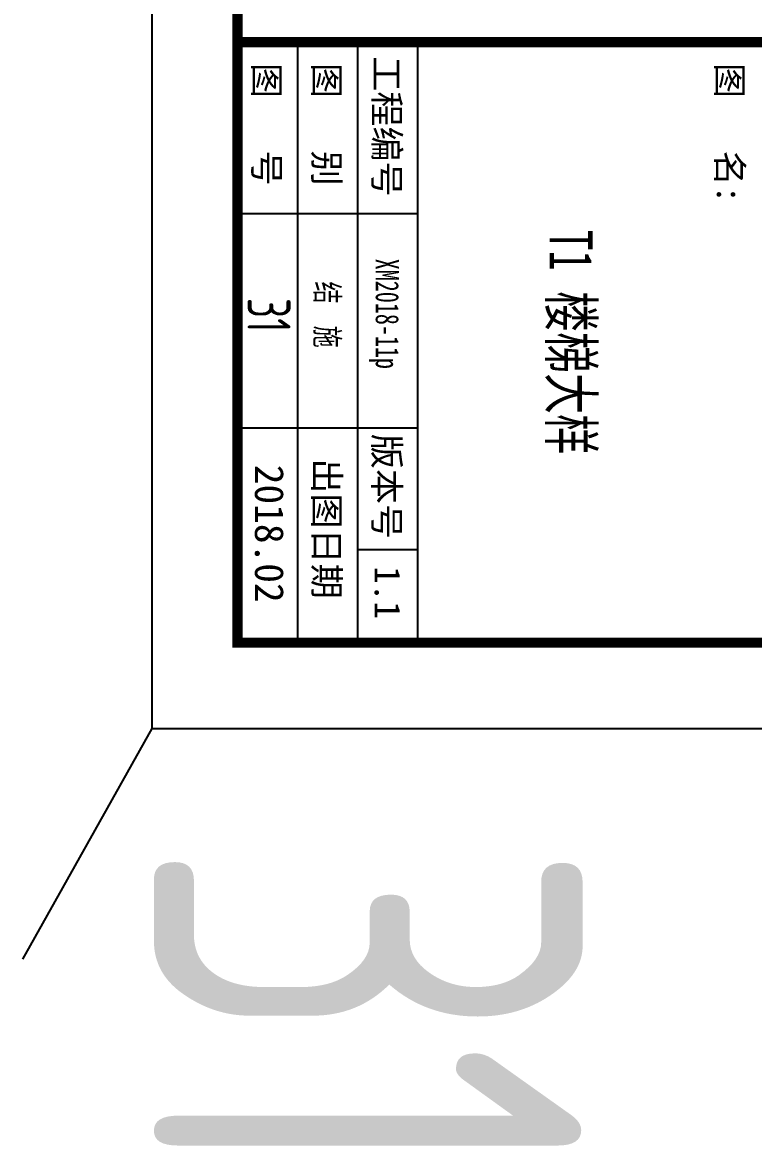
# Model space of a CAD drawing. Extents: x -441005 to 725361, y -182459 to 319313.
# Drawn here: x 436391 to 444918, y -138812 to -125720 of the extents above; entities that cross this region are included whole.
import ezdxf
from ezdxf.enums import TextEntityAlignment as Align

# ---------------------------------------------------------------- set-up
doc = ezdxf.new("R2010")
doc.units = 0
doc.header["$LTSCALE"] = 100
doc.layers.get('0').update_dxf_attribs({"linetype": 'CONTINUOUS'})
doc.layers.add('图框', color=7, linetype='CONTINUOUS')
doc.styles.add('TSSD_Rein', font='Tssdeng.shx', dxfattribs={"width": 0.7, "bigfont": '1.shx'})
doc.styles.add('图框字型一', font='SimSun.ttf')
doc.styles.add('黑体', font='simhei_1.ttf', dxfattribs={"width": 0.7})

# ---------------------------------------------------------------- blocks, each defined once
blk = doc.blocks.new('A2+1_2')
at = {"layer": '图框'}
for p, q in [((81100, 3100), (88100, 3100)), ((83100, 3100), (83100, 1000)), ((85600, 3100), (85600, 1000)), ((87016, 3100), (87016, 2400)), ((81100, 2400), (88100, 2400)), ((81100, 1700), (88100, 1700))]:
    blk.add_line(p, q, dxfattribs=at)
blk.add_lwpolyline([(0, 0), (89100, 0), (89100, 42000), (0, 42000)], close=True, dxfattribs=at)
at = {"layer": '图框', "const_width": 120}
blk.add_lwpolyline([(2500, 1000), (88100, 1000), (88100, 41000), (2500, 41000)], close=True, dxfattribs=at)
blk.add_lwpolyline([(81100, 41000), (81100, 1000)], dxfattribs=at)
at = {"layer": '图框', "style": '图框字型一'}
for s, height, p in [('图   名:', 300, (81342, 6590)), ('工程编号', 300, (81264, 2590)), ('版本号', 300, (85665, 2590)), ('图   别', 300, (81342, 1890)), ('出图日期', 300, (85951, 1890)), ('图   号', 300, (81342, 1190)), ('2018.02', 337.6, (86026, 1203))]:
    blk.add_text(s, height=height, dxfattribs=at).set_placement(p)
at = {"layer": '图框', "style": '图框字型一', "width": 0.7}
blk.add_text('XM2018-11p', height=270, dxfattribs=at).set_placement((83624, 2612))
at = {"layer": '图框', "color": 1, "style": '图框字型一'}
blk.add_text('1.1', height=300, dxfattribs=at).set_placement((87210, 2599))
at = {"layer": '图框', "style": '图框字型一', "width": 0.7}
blk.add_text('结  施', height=270, dxfattribs=at).set_placement((84275, 1912), align=Align.CENTER)

msp = doc.modelspace()

# ---------------------------------------------------------------- linework, layer by layer
at = {"layer": '图框', "color": 1}
msp.add_line((437900, -133950), (436391.1, -136639.1), dxfattribs=at)

# ---------------------------------------------------------------- block references
at = {"rotation": 270}
msp.add_blockref('A2+1_2', (437900, -44850), dxfattribs=at)

# ---------------------------------------------------------------- texts
at = {"layer": '图框', "color": 1, "lineweight": 0, "style": '黑体', "width": 0.7}
msp.add_text('T1 楼梯大样', height=500, rotation=270, dxfattribs=at).set_placement((442800, -129450), align=Align.MIDDLE)
at = {"layer": '图框', "color": 1, "style": 'TSSD_Rein', "width": 0.7}
for height, p in [(500, (439267.2, -129132.9)), (5000, (440415.9, -137279.2))]:
    msp.add_text('31', height=height, rotation=270, dxfattribs=at).set_placement(p, align=Align.MIDDLE)

doc.saveas('drawing.dxf')
